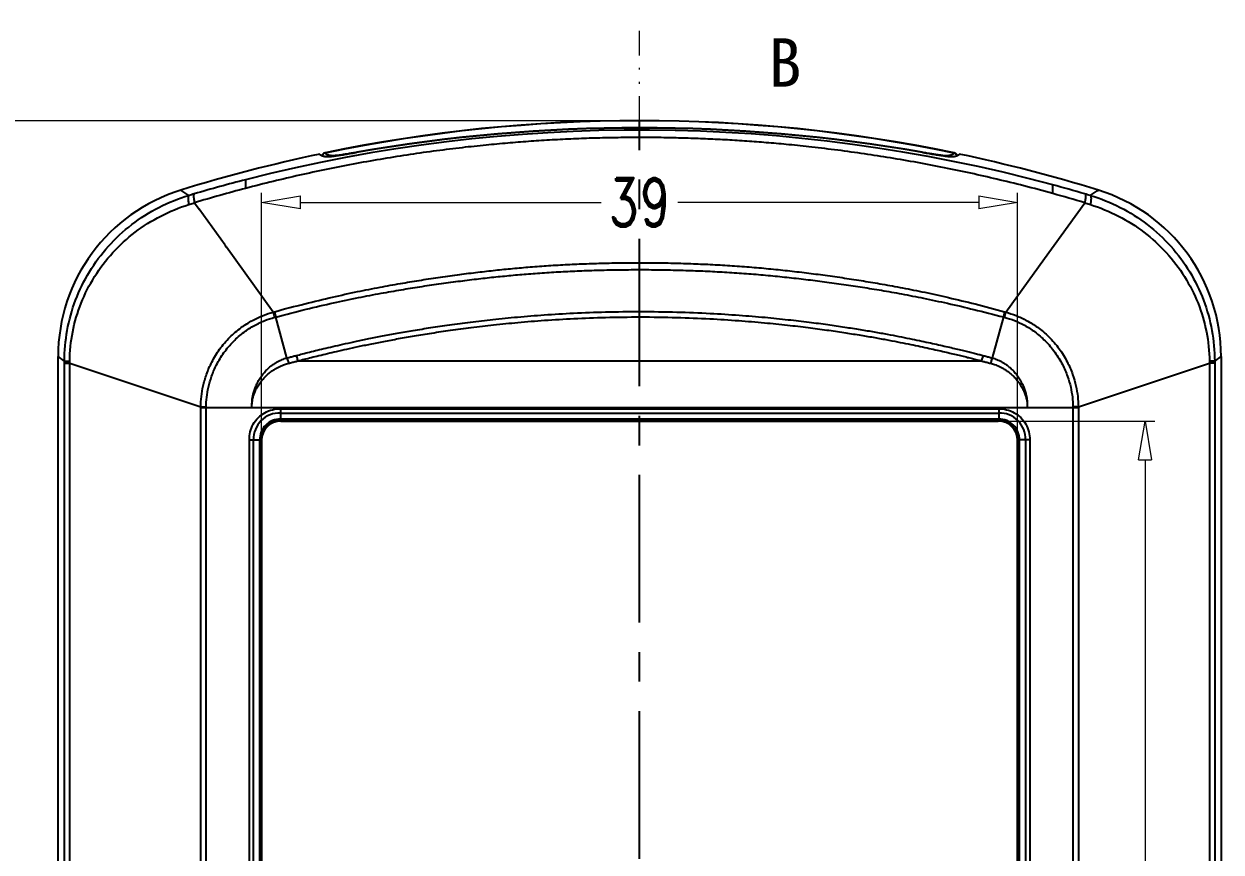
# Model space of a CAD drawing. Header units: millimetres. Extents: x 4688 to 5146, y 1130 to 1448.
# Drawn here: x 4754.7 to 4816.4, y 1356.5 to 1399.3 of the extents above; entities that cross this region are included whole.
import ezdxf
from ezdxf.enums import TextEntityAlignment as Align

# ---------------------------------------------------------------- set-up
doc = ezdxf.new("R2010")
doc.units = ezdxf.units.MM
doc.linetypes.add('CENTER', pattern=[50.8, 31.75, -6.35, 6.35, -6.35])
doc.linetypes.add('DIVIDE', pattern=[31.75, 12.7, -6.35, 0, -6.35, 0, -6.35])
doc.layers.add('dim', color=82, linetype='Continuous', lineweight=9)
doc.layers.add('hatch', color=56, linetype='Continuous', lineweight=9)
doc.styles.add('ROMAND', font='romand.shx', dxfattribs={"width": 0.75, "bigfont": 'gbcbig.shx'})
doc.styles.add('宋体', font='SimSun.ttf', dxfattribs={"height": 15})
doc.dimstyles.new('YanXiu', dxfattribs={"dimtxt": 2.5, "dimasz": 2.2, "dimexe": 1, "dimexo": 0, "dimgap": 0.66, "dimtad": 0, "dimzin": 9, "dimdsep": 46, "dimtxsty": 'ROMAND', "dimblk": 'CLOSEDBLANK', "dimcen": 0, "dimclrd": 3, "dimclre": 3, "dimclrt": 7, "dimazin": 2, "dimtfac": 1, "dimtofl": 0, "dimtmove": 0, "dimatfit": 3, "dimldrblk": 'CLOSEDBLANK', "dimfxl": 1, "dimlwd": 5, "dimlwe": 5, "dimarcsym": 0})

# ---------------------------------------------------------------- blocks, each defined once
blk = doc.blocks.new('_ClosedBlank')
at = {"color": 0, "linetype": 'ByBlock', "lineweight": -2}
for p, q in [((-1, 0.167), (0, 0)), ((-1, 0.167), (-1, -0.167)), ((0, 0), (-1, -0.167))]:
    blk.add_line(p, q, dxfattribs=at)
blk = doc.blocks.new('*D8')
at = {"layer": 'Defpoints', "color": 0, "transparency": 16777216}
for p in [(4747.425, 1394.299), (4786.438, 1394.299), (4786.438, 1234.298)]:
    blk.add_point(p, dxfattribs=at)
at = {"layer": 'dim', "color": 3, "lineweight": 5, "transparency": 16777216}
for p, q in [((4786.438, 1394.299), (4746.925, 1394.299)), ((4747.425, 1392.299), (4747.425, 1317.03)), ((4747.425, 1236.298), (4747.425, 1311.567)), ((4786.438, 1234.298), (4746.925, 1234.298))]:
    blk.add_line(p, q, dxfattribs=at)
at = {"layer": 'dim', "color": 3, "lineweight": 5, "transparency": 16777216, "xscale": 2, "yscale": 2, "zscale": 2}
for p, rotation in [((4747.425, 1394.299), 90), ((4747.425, 1234.298), 270)]:
    blk.add_blockref('_ClosedBlank', p, dxfattribs=dict(at, rotation=rotation))
at = {"layer": 'dim', "color": 7, "transparency": 16777216, "insert": (4747.425, 1314.298), "char_height": 2.5, "attachment_point": 5, "rotation": 90, "style": 'ROMAND'}
blk.add_mtext('160', dxfattribs=at)
blk = doc.blocks.new('*D14')
at = {"layer": 'Defpoints', "color": 0, "transparency": 16777216}
for p in [(4805.938, 1390.088), (4766.938, 1377.802), (4805.938, 1377.802)]:
    blk.add_point(p, dxfattribs=at)
at = {"layer": 'dim', "color": 3, "lineweight": 5, "transparency": 16777216}
for p, q in [((4766.938, 1377.802), (4766.938, 1390.588)), ((4805.938, 1377.802), (4805.938, 1390.588)), ((4768.938, 1390.088), (4784.465, 1390.088)), ((4803.938, 1390.088), (4788.411, 1390.088))]:
    blk.add_line(p, q, dxfattribs=at)
at = {"layer": 'dim', "color": 3, "lineweight": 5, "transparency": 16777216, "xscale": 2, "yscale": 2, "zscale": 2, "rotation": 180}
blk.add_blockref('_ClosedBlank', (4766.938, 1390.088), dxfattribs=at)
at = {"layer": 'dim', "color": 3, "lineweight": 5, "transparency": 16777216, "xscale": 2, "yscale": 2, "zscale": 2}
blk.add_blockref('_ClosedBlank', (4805.938, 1390.088), dxfattribs=at)
at = {"layer": 'dim', "color": 7, "transparency": 16777216, "insert": (4786.438, 1390.088), "char_height": 2.5, "attachment_point": 5, "style": 'ROMAND'}
blk.add_mtext('39', dxfattribs=at)
blk = doc.blocks.new('*D15')
at = {"layer": 'Defpoints', "color": 0, "transparency": 16777216}
for p in [(4804.94, 1378.801), (4804.94, 1249.796), (4812.521, 1249.796)]:
    blk.add_point(p, dxfattribs=at)
at = {"layer": 'dim', "color": 3, "lineweight": 5, "transparency": 16777216}
for p, q in [((4804.94, 1378.801), (4813.02, 1378.801)), ((4812.521, 1376.801), (4812.521, 1317.03)), ((4812.521, 1251.796), (4812.521, 1311.567)), ((4804.94, 1249.796), (4813.02, 1249.796))]:
    blk.add_line(p, q, dxfattribs=at)
at = {"layer": 'dim', "color": 3, "lineweight": 5, "transparency": 16777216, "xscale": 2, "yscale": 2, "zscale": 2}
for p, rotation in [((4812.521, 1378.801), 90), ((4812.521, 1249.796), 270)]:
    blk.add_blockref('_ClosedBlank', p, dxfattribs=dict(at, rotation=rotation))
at = {"layer": 'dim', "color": 7, "transparency": 16777216, "insert": (4812.521, 1314.298), "char_height": 2.5, "attachment_point": 5, "rotation": 90, "style": 'ROMAND'}
blk.add_mtext('129', dxfattribs=at)

msp = doc.modelspace()

# ---------------------------------------------------------------- linework, layer by layer
at = {"color": 1, "linetype": 'CENTER', "ltscale": 0.24}
msp.add_line((4786.438, 1234.288), (4786.438, 1394.309), dxfattribs=at)
at = {"color": 7, "linetype": 'Continuous'}
for p, q in [((4770.21, 1392.646), (4770.213, 1392.636)), ((4771.817, 1392.677), (4771.853, 1392.684)), ((4801.024, 1392.684), (4801.06, 1392.677)), ((4802.664, 1392.636), (4802.667, 1392.646)), ((4766.116, 1391.255), (4766.116, 1390.811)), ((4807.761, 1390.541), (4807.761, 1390.992)), ((4763.181, 1389.975), (4763.471, 1390.067)), ((4763.471, 1390.067), (4763.709, 1389.737)), ((4765.054, 1387.873), (4763.709, 1389.737)), ((4807.33, 1387.191), (4809.406, 1390.067)), ((4809.406, 1390.067), (4809.696, 1389.975)), ((4767.542, 1384.427), (4765.121, 1387.78)), ((4805.335, 1384.427), (4807.33, 1387.191)), ((4767.542, 1384.427), (4767.603, 1384.443)), ((4767.605, 1384.154), (4767.666, 1384.17)), ((4768.248, 1382.057), (4767.666, 1384.17)), ((4805.211, 1384.171), (4804.629, 1382.057)), ((4805.211, 1384.17), (4805.273, 1384.154)), ((4805.274, 1384.443), (4805.335, 1384.427)), ((4756.768, 1381.888), (4756.438, 1382.131)), ((4756.438, 1246.466), (4756.438, 1382.131)), ((4756.768, 1381.79), (4756.768, 1381.888)), ((4756.768, 1381.79), (4757.037, 1381.79)), ((4756.768, 1246.807), (4756.768, 1381.79)), ((4757.037, 1381.79), (4757.038, 1381.895)), ((4757.037, 1381.79), (4763.8, 1379.538)), ((4757.037, 1246.807), (4757.037, 1381.79)), ((4768.811, 1381.905), (4804.066, 1381.905)), ((4809.077, 1379.538), (4815.84, 1381.79)), ((4815.839, 1381.895), (4815.84, 1381.79)), ((4816.109, 1381.79), (4815.84, 1381.79)), ((4815.84, 1381.79), (4815.84, 1246.807)), ((4816.109, 1381.888), (4816.438, 1382.131)), ((4816.109, 1381.888), (4816.109, 1381.79)), ((4816.109, 1381.79), (4816.109, 1246.807)), ((4816.438, 1382.131), (4816.438, 1246.466)), ((4763.799, 1379.491), (4809.077, 1379.491)), ((4763.799, 1249.106), (4763.799, 1379.491)), ((4763.8, 1379.538), (4764.078, 1379.536)), ((4764.078, 1249.106), (4764.078, 1379.491)), ((4767.911, 1379.43), (4767.91, 1378.903)), ((4767.91, 1379.212), (4804.967, 1379.212)), ((4767.918, 1379.43), (4804.959, 1379.43)), ((4804.966, 1379.43), (4804.966, 1379.212)), ((4804.967, 1379.212), (4804.966, 1378.903)), ((4809.077, 1379.538), (4808.799, 1379.536)), ((4808.799, 1379.491), (4808.799, 1249.106)), ((4809.077, 1379.491), (4809.077, 1249.106)), ((4804.966, 1378.903), (4767.91, 1378.903)), ((4804.96, 1378.821), (4767.917, 1378.821)), ((4767.917, 1378.821), (4767.937, 1378.801)), ((4767.937, 1378.801), (4804.94, 1378.801)), ((4804.96, 1378.821), (4804.94, 1378.801)), ((4766.309, 1377.828), (4766.527, 1377.828)), ((4766.309, 1250.776), (4766.309, 1377.821)), ((4766.527, 1377.829), (4766.836, 1377.828)), ((4766.527, 1250.768), (4766.527, 1377.829)), ((4766.836, 1377.828), (4766.836, 1250.769)), ((4766.918, 1377.822), (4766.938, 1377.802)), ((4766.918, 1377.822), (4766.918, 1250.775)), ((4766.938, 1377.802), (4766.938, 1250.795)), ((4805.959, 1377.822), (4805.938, 1377.802)), ((4805.938, 1250.795), (4805.938, 1377.802)), ((4805.959, 1250.775), (4805.959, 1377.822)), ((4806.567, 1377.828), (4806.041, 1377.828)), ((4806.041, 1250.769), (4806.041, 1377.828)), ((4806.35, 1377.829), (4806.35, 1250.768)), ((4806.567, 1377.821), (4806.567, 1250.776))]:
    msp.add_line(p, q, dxfattribs=at)
for centre, radius, start, end in [((4786.438, 1314.298), 80.011, 78.29749, 101.70251), ((4786.438, 1314.298), 80, 78.29819, 101.70181), ((4786.438, 1311.985), 81.835, 74.89673, 104.37917), ((4786.438, 1308.8), 85.126, 80.11124, 99.88876), ((4786.438, 1308.798), 85.144, 80.13651, 99.86349), ((4786.438, 1314.298), 80, 101.90034, 107.21133), ((4770.25, 1392.45), 0.2, 101.70251, 165.86697), ((4770.253, 1392.444), 0.2, 153.6396, 162.03038), ((4770.256, 1392.44), 0.203, 161.12772, 163.55095), ((4770.254, 1392.441), 0.2, 153.61772, 161.14432), ((4770.252, 1392.444), 0.199, 131.00105, 153.56978), ((4770.253, 1392.441), 0.199, 130.42677, 153.55119), ((4770.251, 1392.446), 0.197, 127.5384, 130.99511), ((4770.252, 1392.442), 0.197, 127.52809, 130.41763), ((4770.606, 1392.314), 0.196, 127.95039, 132.25858), ((4764.341, 1435.858), 43.823, 279.51445, 279.82244), ((4802.271, 1392.314), 0.196, 47.73645, 52.04953), ((4802.626, 1392.45), 0.2, 14.13288, 78.29749), ((4802.625, 1392.442), 0.197, 49.58263, 52.47202), ((4802.626, 1392.446), 0.197, 49.00492, 52.4616), ((4802.624, 1392.441), 0.199, 26.44891, 49.57349), ((4802.625, 1392.444), 0.199, 26.43024, 48.99897), ((4802.623, 1392.441), 0.2, 18.85591, 26.38238), ((4802.624, 1392.444), 0.2, 17.96969, 26.36042), ((4802.62, 1392.44), 0.203, 16.44914, 18.87251), ((4786.438, 1314.298), 80, 72.78867, 78.09966), ((4786.397, 1312.186), 81.629, 104.38648, 106.32007), ((4786.47, 1312.152), 81.665, 73.68049, 74.88747), ((4765.423, 1382.133), 8.985, 107.19763, 180.0137), ((4794.805, 1283.461), 111.559, 106.31878, 106.4668), ((4786.485, 1313.316), 80.127, 104.72726, 106.69205), ((4786.63, 1312.923), 80.44, 73.55089, 74.77047), ((4777.905, 1282.896), 112.148, 73.5334, 73.68082), ((4807.454, 1382.133), 8.985, 359.9863, 72.80237), ((4772.762, 1385.476), 5.324, 191.3659, 194.37809), ((4772.867, 1385.518), 5.372, 191.5399, 194.52513), ((4800.011, 1385.518), 5.372, 345.47222, 348.46001), ((4800.115, 1385.477), 5.325, 345.61746, 348.62959), ((4769.652, 1379.491), 5.852, 179.53854, 180.00137), ((4768.914, 1379.515), 4.836, 179.75134, 180.28457), ((4767.86, 1377.878), 1.334, 87.85576, 182.13985), ((4805.016, 1377.878), 1.334, 357.85576, 92.13985), ((4803.962, 1379.515), 4.836, 359.71543, 0.24866), ((4803.195, 1379.491), 5.882, 359.9998, 0.4603), ((4767.906, 1377.833), 1.07, 89.77382, 180.24401), ((4767.916, 1377.823), 0.998, 89.95139, 180.02977), ((4804.961, 1377.823), 0.998, 359.95141, 90.02981), ((4804.971, 1377.833), 1.07, 359.77529, 90.24258)]:
    msp.add_arc(centre, radius, start, end, dxfattribs=at)
for centre, major_axis, start_param, end_param in [((4767.94, 1377.799), (0.709, -0.709), 2.357564, 3.925621), ((4804.937, 1377.799), (0.709, 0.709), -0.784029, 0.784029)]:
    msp.add_ellipse(centre, major_axis=major_axis, ratio=0.997265, start_param=start_param, end_param=end_param, dxfattribs=at)
for points, start_tangent, end_tangent in [([(4807.761, 1390.541), (4806.258, 1390.942), (4804.872, 1391.283), (4803.525, 1391.59), (4802.162, 1391.875), (4800.771, 1392.141), (4799.378, 1392.382), (4798.046, 1392.589), (4796.664, 1392.779), (4795.322, 1392.941), (4794.14, 1393.064), (4793.099, 1393.158), (4792.103, 1393.235), (4791.096, 1393.3), (4790.085, 1393.353), (4789.076, 1393.392), (4788.066, 1393.419), (4787.044, 1393.433), (4785.999, 1393.434), (4784.93, 1393.421), (4783.845, 1393.394), (4782.752, 1393.351), (4781.654, 1393.292), (4780.569, 1393.22), (4779.5, 1393.134), (4778.376, 1393.028), (4777.135, 1392.893), (4775.79, 1392.724), (4774.426, 1392.528), (4773.057, 1392.308), (4771.656, 1392.058), (4770.263, 1391.783), (4768.898, 1391.489), (4767.537, 1391.171), (4766.116, 1390.811)], (-0.963778, 0.266706), (-0.967153, -0.254195)), ([(4769.942, 1392.579), (4769.995, 1392.522), (4770.114, 1392.478), (4770.298, 1392.449)], (0.303782, -0.952741), (0.994465, -0.105068)), ([(4770.212, 1392.639), (4770.13, 1392.602)], (-0.97918, -0.202994), (-0.792969, -0.609261)), ([(4770.213, 1392.636), (4770.131, 1392.599)], (-0.979163, -0.203074), (-0.793072, -0.609128)), ([(4770.213, 1392.636), (4770.265, 1392.579), (4770.383, 1392.536)], (0.29435, -0.955698), (0.974476, -0.224492)), ([(4770.298, 1392.449), (4770.382, 1392.449), (4770.521, 1392.461), (4770.708, 1392.484), (4770.938, 1392.517), (4771.205, 1392.558), (4771.502, 1392.607), (4771.819, 1392.662)], (0.994465, -0.105068), (0.985155, 0.171664)), ([(4770.383, 1392.536), (4770.566, 1392.506)], (0.974476, -0.224492), (0.994187, -0.107668)), ([(4770.566, 1392.506), (4770.485, 1392.468)], (-0.978276, -0.207309), (-0.788591, -0.614918)), ([(4770.566, 1392.506), (4770.588, 1392.505), (4770.619, 1392.505), (4770.663, 1392.507), (4770.721, 1392.512), (4770.798, 1392.52), (4770.896, 1392.532), (4771.018, 1392.549), (4771.171, 1392.571), (4771.358, 1392.601), (4771.584, 1392.638)], (0.994188, -0.107661), (0.98626, 0.165201)), ([(4771.853, 1392.684), (4771.841, 1392.665)], (-0.917194, -0.398441), (-0.276214, -0.961096)), ([(4801.024, 1392.684), (4801.036, 1392.665)], (0.917119, -0.398614), (0.2762, -0.9611)), ([(4801.058, 1392.662), (4801.376, 1392.607), (4801.673, 1392.558), (4801.941, 1392.516), (4802.171, 1392.483), (4802.357, 1392.46), (4802.495, 1392.449), (4802.579, 1392.449)], (0.985155, -0.171664), (0.994465, 0.105068)), ([(4801.06, 1392.677), (4801.311, 1392.635), (4801.552, 1392.595), (4801.748, 1392.565), (4801.905, 1392.542), (4802.028, 1392.526), (4802.123, 1392.515), (4802.195, 1392.509), (4802.248, 1392.505), (4802.286, 1392.504), (4802.311, 1392.506)], (0.985357, -0.170502), (0.994187, 0.107668)), ([(4802.311, 1392.506), (4802.494, 1392.536)], (0.994187, 0.107669), (0.974478, 0.224485)), ([(4802.311, 1392.506), (4802.392, 1392.468)], (0.978275, -0.20731), (0.78859, -0.614919)), ([(4802.494, 1392.536), (4802.612, 1392.579), (4802.664, 1392.636)], (0.974478, 0.224485), (0.29435, 0.955698)), ([(4802.579, 1392.449), (4802.763, 1392.478), (4802.882, 1392.522), (4802.935, 1392.579)], (0.994465, 0.105068), (0.303782, 0.952741)), ([(4802.664, 1392.636), (4802.746, 1392.599)], (0.979164, -0.203072), (0.793073, -0.609127)), ([(4802.665, 1392.639), (4802.747, 1392.602)], (0.97918, -0.202995), (0.792969, -0.609261)), ([(4756.768, 1381.888), (4756.91, 1383.479), (4757.342, 1385.034), (4758.056, 1386.499), (4759.033, 1387.819), (4760.244, 1388.944), (4761.639, 1389.827), (4763.183, 1390.445)], (-0.000244, 1), (0.95866, 0.284553)), ([(4763.183, 1390.445), (4763.085, 1390.509), (4762.984, 1390.574), (4762.878, 1390.643), (4762.767, 1390.716)], (-0.836994, 0.547213), (-0.837887, 0.545843)), ([(4763.183, 1390.445), (4763.151, 1390.368), (4763.15, 1390.206), (4763.181, 1389.975)], (-0.831972, -0.554818), (0.174281, -0.984696)), ([(4763.459, 1390.526), (4763.433, 1390.452), (4763.437, 1390.294), (4763.47, 1390.067)], (-0.813703, -0.581281), (0.182632, -0.983181)), ([(4809.417, 1390.526), (4809.443, 1390.452), (4809.439, 1390.294), (4809.406, 1390.067)], (0.81369, -0.581299), (-0.182624, -0.983183)), ([(4809.694, 1390.445), (4809.792, 1390.509), (4809.893, 1390.574), (4809.998, 1390.643), (4810.11, 1390.716)], (0.836994, 0.547213), (0.837887, 0.545843)), ([(4809.694, 1390.445), (4811.238, 1389.827), (4812.633, 1388.944), (4813.844, 1387.819), (4814.821, 1386.499), (4815.535, 1385.034), (4815.966, 1383.479), (4816.109, 1381.888)], (0.95866, -0.284553), (-0.000245, -1)), ([(4809.694, 1390.445), (4809.726, 1390.368), (4809.726, 1390.206), (4809.696, 1389.975)], (0.831992, -0.554788), (-0.174279, -0.984696)), ([(4757.038, 1381.895), (4757.194, 1383.41), (4757.626, 1384.879), (4758.325, 1386.257), (4759.268, 1387.495), (4760.419, 1388.547), (4761.732, 1389.377), (4763.181, 1389.975)], (0.011676, 0.999932), (0.953193, 0.302361)), ([(4809.696, 1389.975), (4811.145, 1389.377), (4812.458, 1388.547), (4813.609, 1387.495), (4814.552, 1386.257), (4815.251, 1384.879), (4815.683, 1383.41), (4815.839, 1381.895)], (0.953193, -0.302364), (0.011673, -0.999932)), ([(4765.054, 1387.873), (4765.071, 1387.835), (4765.095, 1387.801)], (0.307725, -0.951475), (0.58176, -0.81336)), ([(4765.095, 1387.801), (4765.105, 1387.787), (4765.121, 1387.78)], (0.58176, -0.81336), (0.978374, -0.206843)), ([(4767.603, 1384.443), (4769.174, 1384.855), (4770.597, 1385.197), (4771.885, 1385.478), (4773.049, 1385.709), (4774.098, 1385.899), (4775.063, 1386.059), (4776.048, 1386.21), (4777.04, 1386.349), (4777.982, 1386.469), (4778.887, 1386.573), (4779.777, 1386.665), (4780.682, 1386.745), (4781.626, 1386.815), (4782.594, 1386.873), (4783.575, 1386.918), (4784.599, 1386.95), (4785.708, 1386.969), (4786.919, 1386.971), (4788.049, 1386.955), (4789.089, 1386.925), (4790.089, 1386.883), (4791.092, 1386.826), (4792.099, 1386.753), (4793.095, 1386.665), (4794.076, 1386.564), (4795.043, 1386.451), (4796.018, 1386.324), (4797.013, 1386.183), (4797.988, 1386.031), (4798.961, 1385.867), (4800.009, 1385.675), (4801.148, 1385.446), (4802.385, 1385.173), (4803.746, 1384.845), (4805.274, 1384.443)], (0.964516, 0.264026), (0.964504, -0.264068)), ([(4767.666, 1384.17), (4769.235, 1384.569), (4770.655, 1384.9), (4771.939, 1385.172), (4773.099, 1385.395), (4774.145, 1385.578), (4775.107, 1385.733), (4776.089, 1385.879), (4777.078, 1386.013), (4778.017, 1386.129), (4778.919, 1386.23), (4779.805, 1386.318), (4780.707, 1386.396), (4781.646, 1386.464), (4782.61, 1386.519), (4783.586, 1386.562), (4784.606, 1386.594), (4785.711, 1386.612), (4786.917, 1386.614), (4788.042, 1386.599), (4789.078, 1386.57), (4790.074, 1386.529), (4791.073, 1386.474), (4792.075, 1386.403), (4793.067, 1386.319), (4794.044, 1386.221), (4795.008, 1386.112), (4795.979, 1385.989), (4796.971, 1385.853), (4797.944, 1385.706), (4798.913, 1385.548), (4799.958, 1385.361), (4801.093, 1385.14), (4802.327, 1384.877), (4803.685, 1384.559), (4805.211, 1384.171)], (0.96661, 0.256251), (0.966599, -0.256295)), ([(4763.8, 1379.538), (4763.833, 1380.059), (4763.926, 1380.61), (4764.097, 1381.205), (4764.371, 1381.847), (4764.774, 1382.509), (4765.299, 1383.124), (4765.885, 1383.623), (4766.465, 1383.988), (4767.02, 1384.247), (4767.542, 1384.427)], (0.013346, 0.999911), (0.95948, 0.281776)), ([(4764.078, 1379.536), (4764.108, 1380.024), (4764.196, 1380.543), (4764.358, 1381.103), (4764.618, 1381.706), (4764.996, 1382.329), (4765.486, 1382.909), (4766.032, 1383.386), (4766.577, 1383.739), (4767.103, 1383.988), (4767.605, 1384.154)], (0.007313, 0.999973), (0.966031, 0.258424)), ([(4768.725, 1382.183), (4769.052, 1382.268), (4769.414, 1382.359), (4769.813, 1382.458), (4770.252, 1382.563), (4770.733, 1382.675), (4771.262, 1382.794), (4771.842, 1382.92), (4772.479, 1383.052), (4773.177, 1383.19), (4773.937, 1383.332), (4774.765, 1383.476), (4775.664, 1383.621), (4776.643, 1383.766), (4777.708, 1383.908), (4778.869, 1384.043), (4780.136, 1384.169), (4781.517, 1384.279), (4783.026, 1384.369), (4784.675, 1384.43), (4786.478, 1384.452), (4788.369, 1384.426), (4790.081, 1384.358), (4791.58, 1384.264), (4792.913, 1384.153), (4794.107, 1384.032), (4795.181, 1383.906), (4796.149, 1383.778), (4797.026, 1383.65), (4797.823, 1383.524), (4798.549, 1383.401), (4799.212, 1383.282), (4799.817, 1383.167), (4800.37, 1383.058), (4800.877, 1382.953), (4801.341, 1382.854), (4801.766, 1382.761), (4802.156, 1382.672), (4802.515, 1382.589), (4802.846, 1382.51), (4803.153, 1382.436), (4803.435, 1382.366), (4803.695, 1382.301), (4803.934, 1382.24), (4804.152, 1382.183)], (0.967728, 0.251996), (0.967727, -0.252002)), ([(4768.811, 1381.905), (4769.137, 1381.989), (4769.497, 1382.081), (4769.894, 1382.179), (4770.331, 1382.284), (4770.81, 1382.396), (4771.336, 1382.515), (4771.913, 1382.641), (4772.547, 1382.773), (4773.241, 1382.91), (4773.998, 1383.052), (4774.822, 1383.197), (4775.717, 1383.342), (4776.69, 1383.486), (4777.751, 1383.628), (4778.906, 1383.763), (4780.166, 1383.889), (4781.541, 1383.999), (4783.042, 1384.089), (4784.683, 1384.15), (4786.478, 1384.172), (4788.359, 1384.146), (4790.063, 1384.077), (4791.555, 1383.984), (4792.882, 1383.873), (4794.07, 1383.752), (4795.138, 1383.626), (4796.102, 1383.498), (4796.975, 1383.37), (4797.768, 1383.244), (4798.49, 1383.122), (4799.15, 1383.002), (4799.752, 1382.888), (4800.303, 1382.778), (4800.807, 1382.674), (4801.268, 1382.575), (4801.691, 1382.482), (4802.079, 1382.393), (4802.437, 1382.31), (4802.766, 1382.231), (4803.071, 1382.157), (4803.352, 1382.088), (4803.611, 1382.022), (4803.848, 1381.962), (4804.066, 1381.905)], (0.967469, 0.252988), (0.967468, -0.252993)), ([(4805.273, 1384.154), (4805.78, 1383.986), (4806.294, 1383.743), (4806.825, 1383.401), (4807.366, 1382.934), (4807.864, 1382.352), (4808.254, 1381.717), (4808.518, 1381.104), (4808.68, 1380.545), (4808.768, 1380.029), (4808.799, 1379.536)], (0.966028, -0.258437), (0.007314, -0.999973)), ([(4805.335, 1384.427), (4805.863, 1384.244), (4806.405, 1383.991), (4806.97, 1383.638), (4807.551, 1383.15), (4808.085, 1382.533), (4808.5, 1381.857), (4808.78, 1381.206), (4808.95, 1380.612), (4809.043, 1380.063), (4809.077, 1379.538)], (0.959475, -0.281794), (0.013345, -0.999911)), ([(4756.768, 1381.888), (4756.807, 1381.89), (4756.899, 1381.893), (4757.038, 1381.895)], (0.976673, 0.214733), (0.999918, 0.012806)), ([(4766.438, 1379.49), (4766.437, 1379.632), (4766.444, 1379.78), (4766.46, 1379.937), (4766.489, 1380.107), (4766.535, 1380.293), (4766.603, 1380.497), (4766.697, 1380.719), (4766.819, 1380.945), (4766.963, 1381.162), (4767.123, 1381.357), (4767.289, 1381.523), (4767.45, 1381.658), (4767.603, 1381.766), (4767.746, 1381.852), (4767.88, 1381.92), (4768.006, 1381.976), (4768.128, 1382.021), (4768.248, 1382.057)], (-0.03647, 0.999335), (0.964479, 0.264159)), ([(4766.438, 1379.491), (4766.439, 1379.632), (4766.451, 1379.779), (4766.477, 1379.934), (4766.519, 1380.099), (4766.582, 1380.277), (4766.67, 1380.467), (4766.788, 1380.668), (4766.932, 1380.869), (4767.094, 1381.055), (4767.266, 1381.219), (4767.437, 1381.356), (4767.598, 1381.465), (4767.746, 1381.551), (4767.881, 1381.619), (4768.005, 1381.673), (4768.121, 1381.717), (4768.231, 1381.753), (4768.337, 1381.782)], (-0.036474, 0.999335), (0.968661, 0.248388)), ([(4768.248, 1382.057), (4768.342, 1382.083), (4768.436, 1382.108), (4768.531, 1382.133), (4768.627, 1382.158), (4768.725, 1382.183)], (0.964762, 0.263124), (0.967707, 0.252076)), ([(4768.248, 1382.057), (4768.276, 1381.96), (4768.306, 1381.868), (4768.337, 1381.782)], (0.256558, -0.966529), (0.365553, -0.93079)), ([(4768.337, 1381.782), (4768.43, 1381.806), (4768.524, 1381.83), (4768.618, 1381.854), (4768.714, 1381.879), (4768.811, 1381.905)], (0.968668, 0.248361), (0.962958, 0.269653)), ([(4768.725, 1382.183), (4768.751, 1382.085), (4768.781, 1381.991), (4768.811, 1381.905)], (0.246056, -0.969256), (0.354663, -0.934994)), ([(4804.153, 1382.183), (4804.126, 1382.085), (4804.097, 1381.991), (4804.066, 1381.905)], (-0.246477, -0.969149), (-0.354156, -0.935186)), ([(4804.066, 1381.905), (4804.162, 1381.879), (4804.258, 1381.854), (4804.353, 1381.83), (4804.446, 1381.806), (4804.54, 1381.782)], (0.96297, -0.269608), (0.968667, -0.248361)), ([(4804.152, 1382.183), (4804.25, 1382.158), (4804.346, 1382.133), (4804.441, 1382.108), (4804.535, 1382.083), (4804.629, 1382.057)], (0.967705, -0.252086), (0.964762, -0.263125)), ([(4804.629, 1382.057), (4804.601, 1381.96), (4804.571, 1381.868), (4804.54, 1381.782)], (-0.256546, -0.966532), (-0.365557, -0.930789)), ([(4804.54, 1381.782), (4804.644, 1381.753), (4804.756, 1381.717), (4804.875, 1381.671), (4805.004, 1381.615), (4805.141, 1381.545), (4805.287, 1381.459), (4805.442, 1381.354), (4805.602, 1381.227), (4805.763, 1381.075), (4805.921, 1380.899), (4806.067, 1380.702), (4806.19, 1380.498), (4806.286, 1380.298), (4806.355, 1380.109), (4806.4, 1379.933), (4806.427, 1379.77), (4806.438, 1379.623), (4806.438, 1379.491)], (0.968661, -0.248388), (-0.036457, -0.999335)), ([(4804.629, 1382.057), (4804.746, 1382.021), (4804.87, 1381.976), (4805.001, 1381.918), (4805.139, 1381.847), (4805.284, 1381.759), (4805.435, 1381.652), (4805.59, 1381.521), (4805.745, 1381.366), (4805.896, 1381.185), (4806.037, 1380.979), (4806.162, 1380.756), (4806.261, 1380.531), (4806.335, 1380.316), (4806.385, 1380.117), (4806.417, 1379.936), (4806.434, 1379.771), (4806.44, 1379.623), (4806.438, 1379.491)], (0.964479, -0.264159), (-0.036459, -0.999335)), ([(4816.109, 1381.888), (4816.07, 1381.89), (4815.978, 1381.893), (4815.839, 1381.895)], (-0.976687, 0.214667), (-0.999918, 0.012805)), ([(4766.309, 1377.821), (4766.353, 1378.237), (4766.508, 1378.632), (4766.765, 1378.971), (4767.103, 1379.229), (4767.499, 1379.385), (4767.918, 1379.43)], (-0.029255, 0.999572), (0.999682, -0.025199)), ([(4804.959, 1379.43), (4805.375, 1379.386), (4805.77, 1379.231), (4806.109, 1378.974), (4806.366, 1378.636), (4806.523, 1378.24), (4806.567, 1377.821)], (0.999572, 0.029255), (-0.025199, -0.999682)), ([(4767.917, 1378.821), (4767.915, 1378.833), (4767.913, 1378.861), (4767.911, 1378.903)], (-0.451295, 0.892375), (-0.039068, 0.999237)), ([(4804.96, 1378.821), (4804.962, 1378.833), (4804.964, 1378.861), (4804.966, 1378.903)], (0.462657, 0.886537), (0.039676, 0.999213)), ([(4766.918, 1377.822), (4766.906, 1377.824), (4766.878, 1377.826), (4766.836, 1377.828)], (-0.886537, 0.462657), (-0.999213, 0.039676)), ([(4805.959, 1377.822), (4805.971, 1377.824), (4805.999, 1377.826), (4806.041, 1377.828)], (0.892375, 0.451295), (0.999237, 0.039068))]:
    msp.add_spline(points, degree=3, dxfattribs=dict(at, start_tangent=start_tangent, end_tangent=end_tangent))
at = {"layer": 'hatch', "color": 2, "linetype": 'DIVIDE', "ltscale": 0.1}
msp.add_line((4786.438, 1394.299), (4786.438, 1399.299), dxfattribs=at)
at = {"layer": 'hatch', "color": 2}
msp.add_lwpolyline([(4786.438, 1397.309, 0, 0, 0), (4788.938, 1397.309, 0.75, 0, 0), (4791.438, 1397.309, 0, 0, 0)], format="xyseb", dxfattribs=at)

# ---------------------------------------------------------------- texts
at = {"layer": 'hatch', "color": 6, "style": '宋体'}
msp.add_text('B', height=2.5, dxfattribs=at).set_placement((4793.938, 1397.309), align=Align.MIDDLE)

# ---------------------------------------------------------------- dimensions: what is measured, and where the dimension line sits
at = {"layer": 'dim'}
dim = msp.add_linear_dim(base=(4747.425, 1394.299), p1=(4786.438, 1234.298), p2=(4786.438, 1394.299), angle=90, dimstyle='YanXiu', override={"dimtxt": 2.5, "dimasz": 2, "dimexe": 0.49975, "dimgap": 0.49975}, dxfattribs=at)
dim.commit()
dim.dimension.update_dxf_attribs({"geometry": '*D8', "text_midpoint": (4747.425, 1314.298), "dimtype": 160})
dim = msp.add_linear_dim(base=(4805.938, 1390.088), p1=(4766.938, 1377.802), p2=(4805.938, 1377.802), dimstyle='YanXiu', override={"dimasz": 2, "dimexe": 0.49975, "dimgap": 0.49975}, dxfattribs=at)
dim.commit()
dim.dimension.update_dxf_attribs({"geometry": '*D14', "text_midpoint": (4786.438, 1390.088)})
dim = msp.add_linear_dim(base=(4812.5207, 1249.7965), p1=(4804.9398, 1378.8005), p2=(4804.9398, 1249.7965), angle=90, dimstyle='YanXiu', override={"dimasz": 2, "dimexe": 0.49975, "dimgap": 0.49975}, dxfattribs=at)
dim.commit()
dim.dimension.update_dxf_attribs({"geometry": '*D15', "text_midpoint": (4812.5207, 1314.2985)})

doc.saveas('drawing.dxf')
